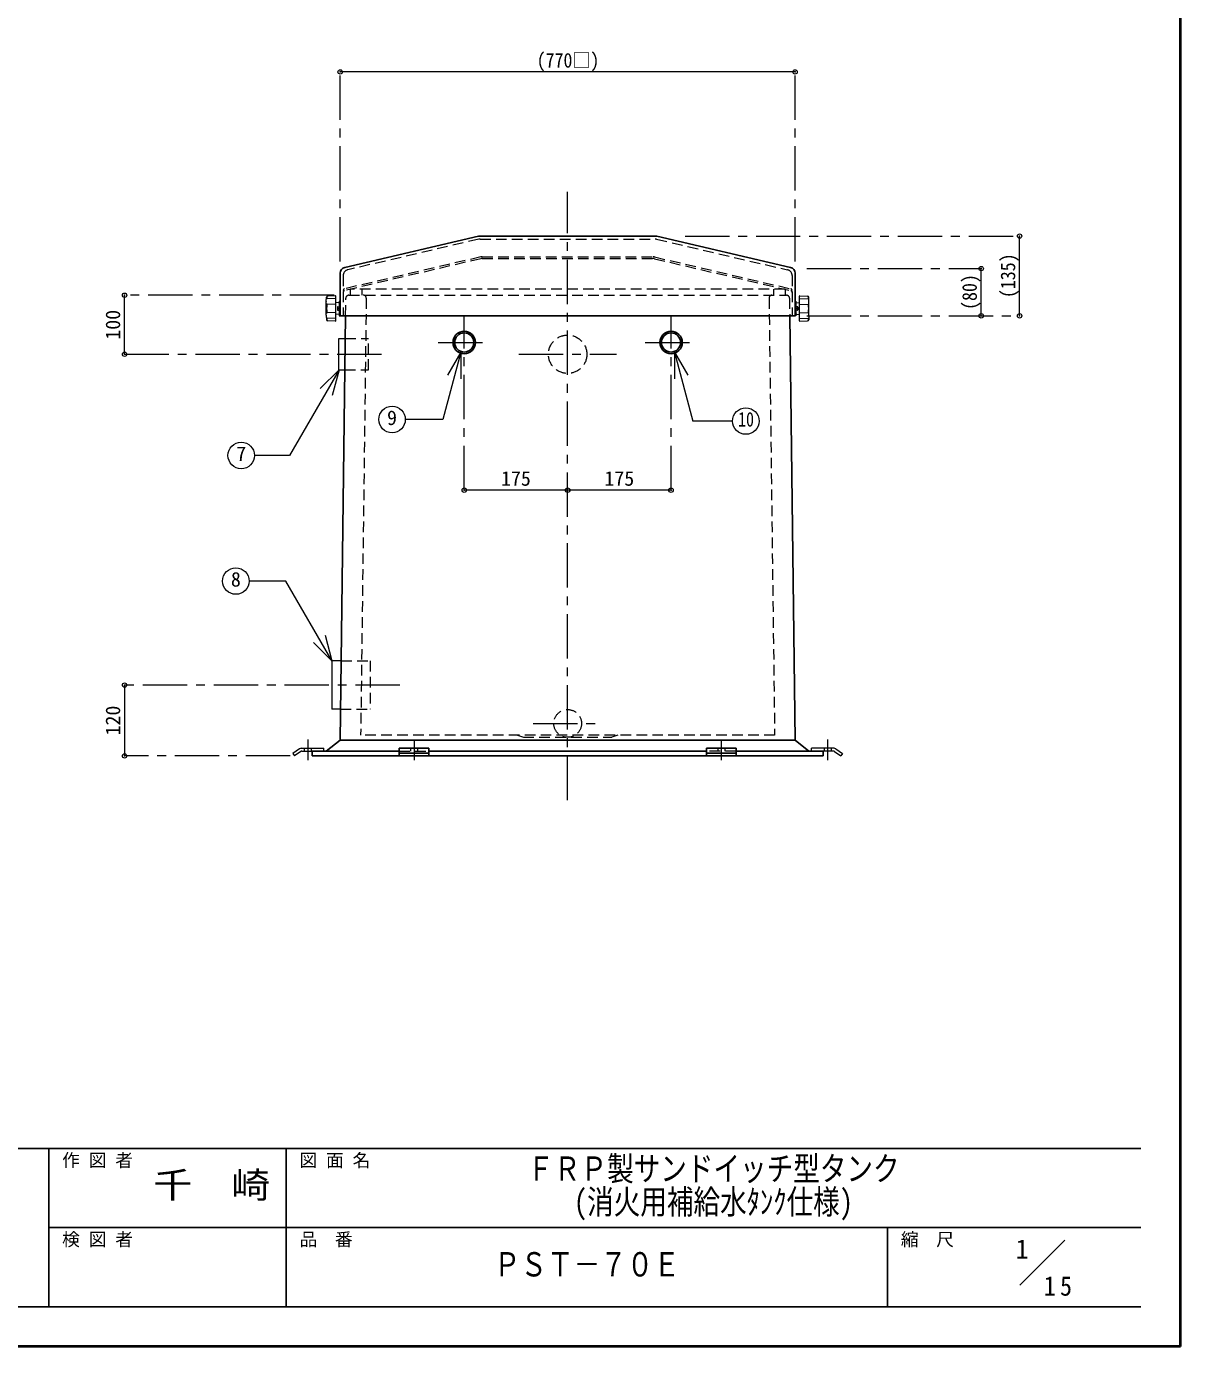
# Model space of a CAD drawing. Units: millimetres at full size, sheet at 1:15. Extents: x -3127 to 2948, y -2102 to 2112.
# Drawn here: x 995 to 2948, y -2102 to 133 of the extents above; entities that cross this region are included whole.
import ezdxf
from ezdxf.enums import TextEntityAlignment as Align

# ---------------------------------------------------------------- set-up
doc = ezdxf.new("R2010")
doc.units = ezdxf.units.MM
doc.header["$LTSCALE"] = 15
doc.header["$PDMODE"] = 32
doc.header["$PDSIZE"] = 7.5
doc.linetypes.add('CHAIN1', pattern=[8, 5, -1, 1, -1])
doc.linetypes.add('DASHED1', pattern=[1.8, 1.2, -0.6])
doc.layers.add('0-0_ﾚｲﾔ1', color=7, linetype='Continuous', lineweight=18)
doc.styles.add('ＭＳ ゴシック', font='')
doc.styles.get('ＭＳ ゴシック').set_extended_font_data('MS Gothic')

msp = doc.modelspace()

# ---------------------------------------------------------------- linework, layer by layer
at = {"layer": '0-0_ﾚｲﾔ1', "color": 1, "lineweight": 40}
for q in [(2948.42, 2112.5), (-3126.58, -2102.5)]:
    msp.add_line((2948.42, -2102.5), q, dxfattribs=at)
at = {"layer": '0-0_ﾚｲﾔ1', "color": 4, "lineweight": 9}
for p, q in [((2295.92, 55.5), (1525.92, 55.5)), ((2675.92, -357.4), (2675.92, -222.4)), ((2610.92, -357.4), (2610.92, -277.4)), ((1160.92, -422.5), (1160.92, -322.5)), ((1910.92, -652.5), (1735.92, -652.5)), ((2085.92, -652.5), (1910.92, -652.5)), ((1160.92, -982.5), (1160.92, -1102.5)), ((1526.53, -1023.5), (1511.85, -1023.5))]:
    msp.add_line(p, q, dxfattribs=at)
at = {"layer": '0-0_ﾚｲﾔ1', "color": 4, "linetype": 'CHAIN1', "lineweight": 9}
for p, q in [((1525.92, -265.33), (1525.92, 55.5)), ((2295.92, -265.33), (2295.92, 55.5)), ((1910.92, -1177.5), (1910.92, -147.4)), ((2109.77, -222.4), (2675.92, -222.4)), ((2315.92, -277.4), (2610.92, -277.4)), ((1515.92, -322.5), (1160.92, -322.5)), ((2315.92, -357.4), (2675.92, -357.4)), ((1735.92, -652.5), (1735.92, -358.5)), ((2085.92, -652.5), (2085.92, -358.5)), ((1160.92, -422.5), (1608.82, -422.5)), ((1691.92, -402.5), (1779.92, -402.5)), ((1828.42, -422.5), (1993.42, -422.5)), ((2041.92, -402.5), (2129.92, -402.5)), ((1626.85, -982.5), (1160.92, -982.5)), ((1852.42, -1047.5), (1969.42, -1047.5)), ((1470.92, -1074.5), (1470.92, -1109.5)), ((1650.92, -1074.5), (1650.92, -1109.5)), ((2170.92, -1074.5), (2170.92, -1109.5)), ((2350.92, -1074.5), (2350.92, -1109.5)), ((1441.21, -1102.5), (1160.92, -1102.5))]:
    msp.add_line(p, q, dxfattribs=at)
at = {"layer": '0-0_ﾚｲﾔ1', "color": 5, "lineweight": 25}
for p, q in [((1759.8, -222.67), (1533.64, -275.6)), ((1762.08, -222.4), (2059.77, -222.4)), ((2062.05, -222.67), (2288.2, -275.6)), ((1525.92, -285.33), (1525.92, -357.4)), ((2295.92, -285.33), (2295.92, -357.4)), ((1525.86, -1076), (1535.05, -357.4)), ((1525.92, -357.4), (2295.92, -357.4)), ((2295.99, -1076), (2286.79, -357.4)), ((1478.42, -1102.5), (1478.42, -1094.5)), ((1625.92, -1094.5), (1478.42, -1094.5)), ((1525.86, -1076), (1502.42, -1094.5)), ((1525.86, -1076), (2295.99, -1076)), ((1625.92, -1089.5), (1675.92, -1089.5)), ((1625.92, -1102.5), (1625.92, -1089.5)), ((1675.92, -1102.5), (1675.92, -1089.5)), ((2145.92, -1094.5), (1675.92, -1094.5)), ((2195.92, -1089.5), (2145.92, -1089.5)), ((2145.92, -1102.5), (2145.92, -1089.5)), ((2195.92, -1102.5), (2195.92, -1089.5)), ((2195.92, -1094.5), (2343.42, -1094.5)), ((2295.99, -1076), (2319.42, -1094.5)), ((2343.42, -1102.5), (2343.42, -1094.5)), ((2343.42, -1102.5), (1478.42, -1102.5)), ((1675.92, -1098.08), (1625.92, -1098.08)), ((2145.92, -1098.08), (2195.92, -1098.08))]:
    msp.add_line(p, q, dxfattribs=at)
at = {"layer": '0-0_ﾚｲﾔ1', "linetype": 'DASHED1'}
for p, q in [((1760.37, -227.67), (1538.64, -279.56)), ((1762.65, -227.4), (2059.19, -227.4)), ((2061.47, -227.67), (2283.2, -279.56)), ((1763.84, -257.67), (1533.24, -311.64)), ((1764.18, -260.67), (1533.24, -314.72)), ((1766.12, -257.4), (2055.73, -257.4)), ((1766.46, -260.4), (2055.38, -260.4)), ((2057.66, -260.67), (2288.6, -314.72)), ((2058, -257.67), (2288.6, -311.64)), ((1530.92, -289.3), (1530.92, -357.4)), ((2290.92, -289.3), (2290.92, -357.4)), ((1542.73, -312.5), (1542.73, -322.5)), ((2279.11, -312.5), (1542.73, -312.5)), ((2279.11, -312.5), (2279.11, -322.5)), ((1535.05, -357.4), (1535.43, -327.43)), ((1540.43, -322.5), (2281.41, -322.5)), ((1570.03, -327.56), (1560.56, -1067.5)), ((2286.41, -327.43), (2286.79, -357.4)), ((1625.92, -1094.5), (1675.92, -1094.5)), ((1644.92, -1089.5), (1644.92, -1094.5)), ((1656.92, -1089.5), (1656.92, -1094.5)), ((2195.92, -1094.5), (2145.92, -1094.5)), ((2164.92, -1089.5), (2164.92, -1094.5)), ((2176.92, -1089.5), (2176.92, -1094.5))]:
    msp.add_line(p, q, dxfattribs=at)
at = {"layer": '0-0_ﾚｲﾔ1', "color": 4, "linetype": 'DASHED1', "lineweight": 9}
for p, q in [((1562.73, -312.5), (1562.73, -322.5)), ((2259.11, -312.5), (2259.11, -322.5)), ((1534.56, -396), (1573.82, -396)), ((1573.82, -449), (1573.82, -396)), ((1533.88, -449), (1573.82, -449)), ((1527.58, -941.5), (1576.85, -941.5)), ((1576.85, -941.5), (1576.85, -1023.5)), ((1526.53, -1023.5), (1576.85, -1023.5)), ((1995.92, -1067.5), (1985.92, -1071)), ((1464.92, -1089.5), (1464.92, -1094.5)), ((1476.92, -1089.5), (1476.92, -1094.5)), ((2344.92, -1089.5), (2344.92, -1094.5)), ((2356.92, -1089.5), (2356.92, -1094.5))]:
    msp.add_line(p, q, dxfattribs=at)
at = {"layer": '0-0_ﾚｲﾔ1'}
for p, q in [((1502.42, -356.14), (1502.42, -333.67)), ((1502.44, -333.14), (1502.82, -325.76)), ((1518.42, -327.97), (1503.87, -328.45)), ((1517.91, -323.44), (1504.76, -323.86)), ((1518.42, -365.87), (1518.42, -323.94)), ((1523.96, -335.36), (1518.42, -334.9)), ((1524.42, -332.4), (1525.92, -332.4)), ((2297.42, -332.4), (2295.92, -332.4)), ((2297.88, -335.36), (2303.42, -334.9)), ((2303.42, -365.87), (2303.42, -323.94)), ((2303.42, -327.97), (2317.97, -328.45)), ((2303.94, -323.44), (2317.09, -323.86)), ((2319.41, -333.14), (2319.02, -325.76)), ((2319.42, -356.14), (2319.42, -333.67)), ((1502.44, -356.67), (1502.82, -364.05)), ((1518.42, -338.05), (1503.87, -337.56)), ((1518.42, -351.76), (1503.87, -352.24)), ((1523.96, -354.44), (1518.42, -354.9)), ((1521.17, -342.55), (1521.17, -347.25)), ((1521.8, -341.9), (1524.42, -341.9)), ((1521.8, -344.9), (1524.42, -344.9)), ((1521.8, -347.9), (1524.42, -347.9)), ((2300.05, -341.9), (2297.42, -341.9)), ((2300.05, -344.9), (2297.42, -344.9)), ((2300.05, -347.9), (2297.42, -347.9)), ((2297.88, -354.44), (2303.42, -354.9)), ((2300.67, -342.55), (2300.67, -347.25)), ((2303.42, -338.05), (2317.97, -337.56)), ((2303.42, -351.76), (2317.97, -352.24)), ((2319.41, -356.67), (2319.02, -364.05)), ((1518.42, -361.84), (1503.87, -361.35)), ((1517.91, -366.37), (1504.76, -365.94)), ((2303.42, -361.84), (2317.97, -361.35)), ((2303.94, -366.37), (2317.09, -365.94)), ((1523.82, -449), (1523.82, -396)), ((1523.82, -396), (1534.56, -396)), ((1730.18, -419.04), (1699.68, -532.88)), ((1730.18, -419.04), (1707.68, -458.01)), ((1730.18, -419.04), (1730.18, -464.04)), ((2091.66, -419.04), (2091.66, -464.04)), ((2091.66, -419.04), (2114.16, -458.01)), ((2091.66, -419.04), (2122.87, -535.51)), ((1523.95, -448.8), (1492.13, -480.62)), ((1523.95, -448.8), (1512.3, -492.26)), ((1523.82, -449), (1533.88, -449)), ((1699.68, -532.88), (1636.15, -532.88)), ((2190.03, -535.51), (2122.87, -535.51)), ((1434.04, -806.39), (1371.88, -806.39)), ((1512.41, -942.14), (1434.04, -806.39)), ((1512.41, -942.14), (1480.59, -910.32)), ((1512.41, -942.14), (1500.76, -898.67)), ((1457.13, -1090.39), (1445.63, -1098.39)), ((1459.35, -1094.94), (1448.48, -1102.5)), ((1459.99, -1089.5), (1498.42, -1089.5)), ((1460.77, -1094.5), (1478.42, -1094.5)), ((1498.42, -1094.5), (1498.42, -1089.5)), ((2323.42, -1094.5), (2323.42, -1089.5)), ((2361.85, -1089.5), (2323.42, -1089.5)), ((2361.07, -1094.5), (2343.42, -1094.5)), ((2362.5, -1094.94), (2373.36, -1102.5)), ((2364.71, -1090.39), (2376.21, -1098.39)), ((1445.63, -1098.39), (1448.48, -1102.5)), ((2376.21, -1098.39), (2373.36, -1102.5)), ((2676.59, -1998.26), (2752.35, -1922.5))]:
    msp.add_line(p, q, dxfattribs=at)
at = {"layer": '0-0_ﾚｲﾔ1', "color": 6, "lineweight": 25}
for p, q in [((-89.08, -1767.14), (2880.92, -1767.14)), ((1032.71, -2035), (1032.71, -1767.14)), ((1434.49, -2035), (1434.49, -1767.14)), ((1032.71, -1901.07), (2880.92, -1901.07)), ((2452.35, -2035), (2452.35, -1901.07)), ((2880.92, -2035), (-89.08, -2035))]:
    msp.add_line(p, q, dxfattribs=at)
at = {"layer": '0-0_ﾚｲﾔ1'}
for points in [[(1524.42, -332.4), (1524.42, -357.4), (1525.92, -357.4)], [(2297.42, -332.4), (2297.42, -357.4), (2295.92, -357.4)], [(1523.95, -448.8), (1440.22, -593.82), (1380.95, -593.82)]]:
    msp.add_lwpolyline(points, dxfattribs=at)
at = {"layer": '0-0_ﾚｲﾔ1', "linetype": 'DASHED1'}
msp.add_lwpolyline([(2251.81, -327.56), (2261.28, -1067.5), (1560.56, -1067.5)], dxfattribs=at)
at = {"layer": '0-0_ﾚｲﾔ1', "color": 4, "lineweight": 9}
msp.add_lwpolyline([(1527.58, -941.5), (1511.85, -941.5), (1511.85, -1023.5)], dxfattribs=at)
at = {"layer": '0-0_ﾚｲﾔ1', "color": 4, "linetype": 'DASHED1', "lineweight": 9}
msp.add_lwpolyline([(1825.92, -1067.5), (1835.92, -1071), (1985.92, -1071)], dxfattribs=at)
at = {"layer": '0-0_ﾚｲﾔ1', "color": 5, "lineweight": 25}
for centre, radius in [((1735.92, -402.5), 19), ((1735.92, -402.5), 16.2), ((2085.92, -402.5), 19), ((2085.92, -402.5), 16.2)]:
    msp.add_circle(centre, radius, dxfattribs=at)
at = {"layer": '0-0_ﾚｲﾔ1', "color": 4, "linetype": 'DASHED1', "lineweight": 9}
for centre, radius in [((1910.92, -422.5), 32.5), ((1910.92, -1047.5), 23.5)]:
    msp.add_circle(centre, radius, dxfattribs=at)
at = {"layer": '0-0_ﾚｲﾔ1'}
for centre in [(1613.65, -532.88), (2212.53, -535.51), (1358.45, -593.82), (1349.38, -806.39)]:
    msp.add_circle(centre, 22.5, dxfattribs=at)
at = {"layer": '0-0_ﾚｲﾔ1', "color": 5, "lineweight": 25}
for centre, start, end in [((1762.08, -232.4), 90, 103.17255), ((2059.77, -232.4), 76.82745, 90), ((1535.92, -285.33), 103.17255, 180), ((2285.92, -285.33), 0, 76.82745)]:
    msp.add_arc(centre, 10, start, end, dxfattribs=at)
at = {"layer": '0-0_ﾚｲﾔ1', "linetype": 'DASHED1'}
for centre, radius, start, end in [((1762.65, -237.4), 10, 90, 103.17255), ((2059.19, -237.4), 10, 76.82745, 90), ((1766.12, -267.4), 10, 90, 103.17255), ((1766.46, -270.4), 10, 90, 103.17255), ((2055.38, -270.4), 10, 76.82745, 90), ((2055.73, -267.4), 10, 76.82745, 90), ((1540.92, -289.3), 10, 103.17255, 180), ((2280.92, -289.3), 10, 0, 76.82745), ((1533.92, -314.56), 3, 103.17255, 180), ((2287.92, -314.56), 3, 0, 76.82745), ((1533.92, -317.64), 3, 103.17255, 180), ((1540.43, -327.5), 5, 90, 179.2671), ((1565.03, -327.5), 5, 359.2671, 90), ((2256.81, -327.5), 5, 90, 180.7329), ((2281.41, -327.5), 5, 0.7329, 90), ((2287.92, -317.64), 3, 0, 76.82745)]:
    msp.add_arc(centre, radius, start, end, dxfattribs=at)
at = {"layer": '0-0_ﾚｲﾔ1'}
for centre, radius, start, end in [((1512.42, -333.67), 10, 176.98087, 180), ((1504.82, -325.86), 2, 91.84585, 176.98087), ((1505.49, -325.4), 2.07, 141.26695, 176.97243), ((1513.38, -325.48), 9.96, 178.90936, 197.37998), ((1517.92, -323.94), 0.5, 0, 91.84585), ((2303.92, -323.94), 0.5, 88.15415, 180), ((2317.02, -325.86), 2, 3.01913, 88.15415), ((2308.46, -325.48), 9.96, 342.62002, 1.09064), ((2316.35, -325.4), 2.07, 3.02757, 38.73305), ((2309.42, -333.67), 10, 0, 3.01913), ((1512.42, -356.14), 10, 180, 183.01913), ((1557.26, -344.9), 54.34, 172.70127, 187.29873), ((1503.86, -338.06), 0.5, 88.09085, 172.70127), ((1503.86, -351.74), 0.5, 187.29873, 271.90915), ((1522.74, -343.43), 1.79, 121.62812, 150.75937), ((1523.28, -343.4), 2.11, 134.62454, 225.37546), ((1523.28, -346.4), 2.11, 134.62454, 225.37546), ((1522.74, -346.37), 1.79, 209.24063, 238.37188), ((1523.92, -335.86), 0.5, 0, 85.23636), ((1523.92, -353.94), 0.5, 274.76364, 0), ((2297.92, -335.86), 0.5, 94.76364, 180), ((2297.92, -353.94), 0.5, 180, 265.23636), ((2299.1, -343.43), 1.79, 29.24063, 58.37188), ((2299.1, -346.37), 1.79, 301.62812, 330.75937), ((2298.57, -343.4), 2.11, 314.62454, 45.37546), ((2298.57, -346.4), 2.11, 314.62454, 45.37546), ((2317.99, -338.06), 0.5, 7.29873, 91.90915), ((2317.99, -351.74), 0.5, 268.09085, 352.70127), ((2264.58, -344.9), 54.34, 352.70127, 7.29873), ((2309.42, -356.14), 10, 356.98087, 0), ((1504.82, -363.94), 2, 183.01913, 268.15415), ((1513.38, -364.33), 9.96, 162.62002, 181.09064), ((1505.49, -364.41), 2.07, 183.02757, 218.73305), ((1517.92, -365.87), 0.5, 268.15415, 0), ((2303.92, -365.87), 0.5, 180, 271.84585), ((2317.02, -363.94), 2, 271.84585, 356.98087), ((2308.46, -364.33), 9.96, 358.90936, 17.37998), ((2316.35, -364.41), 2.07, 321.26695, 356.97243), ((1459.99, -1094.5), 5, 90, 124.8085), ((1460.77, -1097), 2.5, 90, 124.8085), ((2361.07, -1097), 2.5, 55.1915, 90), ((2361.85, -1094.5), 5, 55.1915, 90)]:
    msp.add_arc(centre, radius, start, end, dxfattribs=at)
at = {"layer": '0-0_ﾚｲﾔ1', "color": 1}
for p in [(1525.92, 55.5), (2295.92, 55.5), (2675.92, -222.4), (2610.92, -277.4), (1160.92, -322.5), (2610.92, -357.4), (2675.92, -357.4), (1160.92, -422.5), (1735.92, -652.5), (1910.92, -652.5), (2085.92, -652.5), (1160.92, -982.5), (1160.92, -1102.5)]:
    msp.add_point(p, dxfattribs=at)

# ---------------------------------------------------------------- texts
at = {"layer": '0-0_ﾚｲﾔ1', "style": 'ＭＳ ゴシック'}
for s, height, width, p in [('(770□)', 24.74, 0.9, (1858.42, 55.5)), ('10', 24.74, 0.8, (2199.41, -552.39)), ('ＦＲＰ製サンドイッチ型タンク', 41.24, 0.8, (1842.71, -1834.1)), ('千\u3000崎', 43.99, 1.1, (1209.49, -1864.1)), ('(消火用補給水ﾀﾝｸ仕様)', 41.24, 0.8, (1921.46, -1890.35)), ('ＰＳＴ－７０Ｅ', 41.24, 0.8, (1785.92, -1996.16))]:
    msp.add_text(s, height=height, dxfattribs=dict(at, width=width)).set_placement(p, align=Align.BOTTOM_LEFT)
at = {"layer": '0-0_ﾚｲﾔ1', "style": 'ＭＳ ゴシック', "width": 0.9}
for s, p in [('(135)', (2675.92, -327.4)), ('(80)', (2610.92, -347.4))]:
    msp.add_text(s, height=24.74, rotation=90, dxfattribs=at).set_placement(p, align=Align.BOTTOM_LEFT)
at = {"layer": '0-0_ﾚｲﾔ1', "style": 'ＭＳ ゴシック'}
for s, p in [('100', (1160.92, -397.81)), ('120', (1160.92, -1067.81))]:
    msp.add_text(s, height=24.74, rotation=90, dxfattribs=at).set_placement(p, align=Align.BOTTOM_LEFT)
for s, height, p in [('9', 24.74, (1605.21, -549.76)), ('7', 24.74, (1350.02, -610.69)), ('175', 24.74, (1798.11, -652.5)), ('175', 24.74, (1973.11, -652.5)), ('8', 24.74, (1340.95, -823.27)), ('作 図 者', 21.99, (1055.21, -1804.64)), ('図 面 名', 21.99, (1456.99, -1804.64)), ('検 図 者', 21.99, (1055.21, -1938.57)), ('品\u3000番', 21.99, (1456.99, -1938.57)), ('縮\u3000尺', 21.99, (2474.85, -1938.57)), ('1', 32.99, (2668.97, -1963.78))]:
    msp.add_text(s, height=height, dxfattribs=at).set_placement(p, align=Align.BOTTOM_LEFT)
at = {"layer": '0-0_ﾚｲﾔ1', "insert": (2716.92, -2016.85), "char_height": 32.99, "attachment_point": 7, "style": 'ＭＳ ゴシック'}
msp.add_mtext('\\T1.36;\\W0.9;15', dxfattribs=at)

doc.saveas('drawing.dxf')
